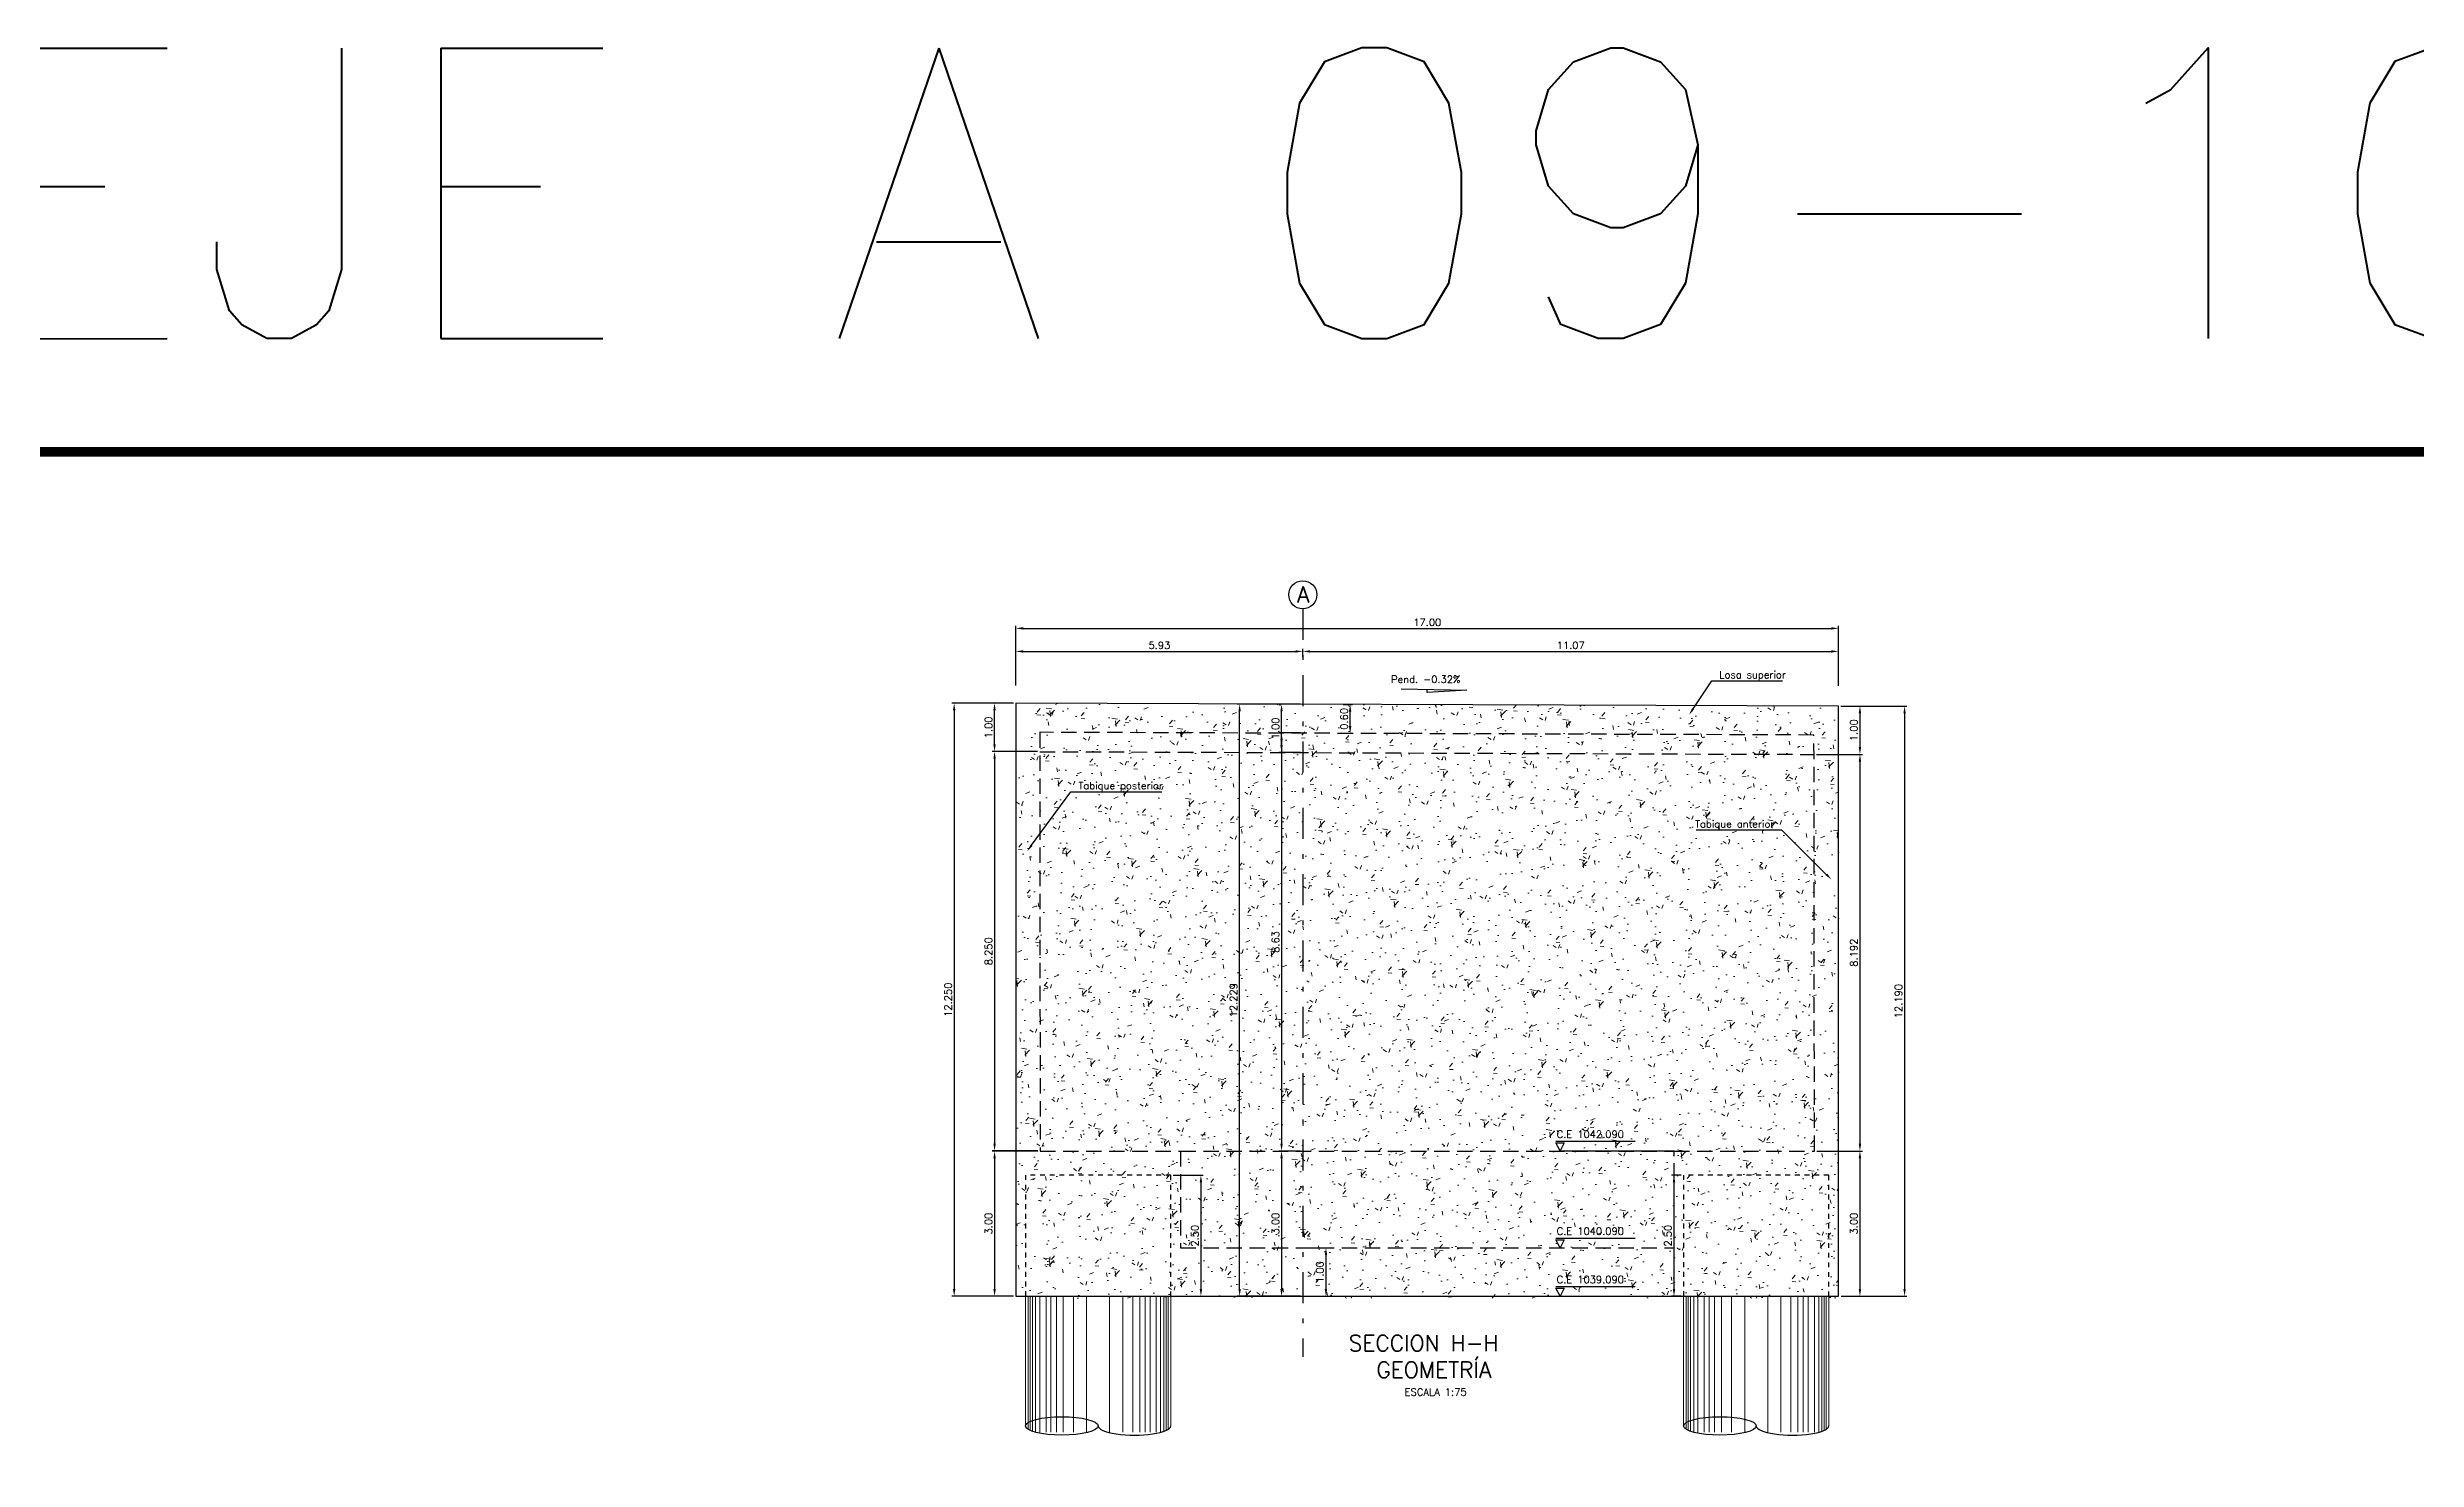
# Model space of a CAD drawing. Header units: metres. Extents: x 1080427 to 1081241, y 976768 to 977288.
# Drawn here: x 1080729.92 to 1080778.87, y 977132.42 to 977161.59 of the extents above; entities that cross this region are included whole.
import ezdxf
from ezdxf import colors
from ezdxf.entities.mleader import LeaderData, LeaderLine
from ezdxf.math import Vec2, Vec3

# ---------------------------------------------------------------- set-up
doc = ezdxf.new("R2010")
doc.units = ezdxf.units.M
doc.header["$LTSCALE"] = 25.4
doc.linetypes.add('DASHDOT', pattern=[1, 0.5, -0.25, 0, -0.25])
doc.linetypes.add('HIDDEN', pattern=[0.375, 0.25, -0.125])
for name, color, linetype in [('CIRCULOCONTRAP', 130, 'Continuous'), ('CONTRAPESO', 3, 'Continuous'), ('COT', 1, 'Continuous'), ('DIMCONTRAPESO', 1, 'Continuous'), ('ESC_4PL', 7, 'Continuous'), ('PROY', 9, 'HIDDEN'), ('PROYECC', 251, 'HIDDEN'), ('R175COTR', 7, 'Continuous'), ('REGL175', 7, 'Continuous')]:
    doc.layers.add(name, color=color, linetype=linetype)
for name, color, linetype, lineweight in [('COTA', 1, 'Continuous', 30), ('COTACIM', 20, 'Continuous', 5), ('EJECONTRAPESO', 41, 'DASHDOT', 30), ('OTROS', 8, 'Continuous', 5), ('SOLIDOREFCONT', 254, 'Continuous', 5)]:
    doc.layers.add(name, color=color, linetype=linetype, lineweight=lineweight)
doc.styles.add('romans', font='romans.shx')
doc.dimstyles.new('Copy 75', dxfattribs={"dimtxt": 0.15, "dimasz": 0.15, "dimexe": 0.05, "dimexo": 0.05, "dimgap": 0.05, "dimtad": 1, "dimzin": 0, "dimdsep": 46, "dimtxsty": 'romans', "dimcen": 0.002, "dimclrd": 1, "dimclre": 1, "dimclrt": 3, "dimadec": 4, "dimazin": 0, "dimtfac": 1, "dimtofl": 0, "dimtmove": 1, "dimatfit": 3, "dimfxl": 1, "dimtolj": 1, "dimtzin": 0, "dimarcsym": 1})

# ---------------------------------------------------------------- blocks, each defined once
blk = doc.blocks.new('*D862')
at = {"layer": 'COTA', "color": 1, "lineweight": -2, "transparency": 16777216}
for p, q in [((1080749.928828674, 977148.407897604), (1080749.928828674, 977149.6389524683)), ((1080750.078828674, 977149.5889524682), (1080766.778428364, 977149.5889524682)), ((1080766.928428364, 977148.4038976729), (1080766.928428364, 977149.6389524683))]:
    blk.add_line(p, q, dxfattribs=at)
at = {"layer": 'COTA', "color": 1, "transparency": 16777216}
for points in [[(1080750.078828674, 977149.6139524683), (1080750.078828674, 977149.5639524682), (1080749.928828674, 977149.5889524682)], [(1080766.778428364, 977149.6139524683), (1080766.778428364, 977149.5639524682), (1080766.928428364, 977149.5889524682)]]:
    blk.add_solid(points, dxfattribs=at)
at = {"layer": 'Defpoints', "color": 0, "transparency": 16777216}
for p in [(1080766.928428364, 977149.5889524682), (1080749.928828674, 977148.357897604), (1080766.928428364, 977148.3538976728)]:
    blk.add_point(p, dxfattribs=at)
at = {"layer": 'COTA', "color": 3, "transparency": 16777216, "insert": (1080758.428628519, 977149.7139524682), "char_height": 0.15, "attachment_point": 5, "style": 'romans'}
blk.add_mtext('\\A1;17.00', dxfattribs=at)
blk = doc.blocks.new('*D863')
at = {"layer": 'Defpoints', "color": 0, "transparency": 16777216}
for p in [(1080755.858785185, 977149.1129595713), (1080755.858785185, 977148.9543728343), (1080749.928869462, 977148.3578976728)]:
    blk.add_point(p, dxfattribs=at)
at = {"layer": 'DIMCONTRAPESO', "color": 1, "lineweight": -2, "transparency": 16777216}
for p, q in [((1080749.928869462, 977148.4078976728), (1080749.928869462, 977149.1629595713)), ((1080750.078869462, 977149.1129595713), (1080755.708785185, 977149.1129595713)), ((1080755.858785185, 977149.0043728343), (1080755.858785185, 977149.1629595713))]:
    blk.add_line(p, q, dxfattribs=at)
at = {"layer": 'DIMCONTRAPESO', "color": 1, "transparency": 16777216}
for points in [[(1080750.078869462, 977149.1379595713), (1080750.078869462, 977149.0879595713), (1080749.928869462, 977149.1129595713)], [(1080755.708785185, 977149.1379595713), (1080755.708785185, 977149.0879595713), (1080755.858785185, 977149.1129595713)]]:
    blk.add_solid(points, dxfattribs=at)
at = {"layer": 'DIMCONTRAPESO', "color": 3, "transparency": 16777216, "insert": (1080752.893827323, 977149.2379595713), "char_height": 0.15, "attachment_point": 5, "style": 'romans'}
blk.add_mtext('\\A1;5.93', dxfattribs=at)
blk = doc.blocks.new('*D864')
at = {"layer": 'Defpoints', "color": 0, "transparency": 16777216}
for p in [(1080755.858785185, 977148.9543728343), (1080766.928428364, 977149.1129595713), (1080766.928428364, 977148.3538976728)]:
    blk.add_point(p, dxfattribs=at)
at = {"layer": 'DIMCONTRAPESO', "color": 1, "lineweight": -2, "transparency": 16777216}
for p, q in [((1080755.858785185, 977149.0043728343), (1080755.858785185, 977149.1629595713)), ((1080756.008785185, 977149.1129595713), (1080766.778428364, 977149.1129595713)), ((1080766.928428364, 977148.4038976729), (1080766.928428364, 977149.1629595713))]:
    blk.add_line(p, q, dxfattribs=at)
at = {"layer": 'DIMCONTRAPESO', "color": 1, "transparency": 16777216}
for points in [[(1080756.008785185, 977149.1379595713), (1080756.008785185, 977149.0879595713), (1080755.858785185, 977149.1129595713)], [(1080766.778428364, 977149.1379595713), (1080766.778428364, 977149.0879595713), (1080766.928428364, 977149.1129595713)]]:
    blk.add_solid(points, dxfattribs=at)
at = {"layer": 'DIMCONTRAPESO', "color": 3, "transparency": 16777216, "insert": (1080761.393606774, 977149.2379595713), "char_height": 0.15, "attachment_point": 5, "style": 'romans'}
blk.add_mtext('\\A1;11.07', dxfattribs=at)
blk = doc.blocks.new('*D866')
at = {"layer": 'COTA', "color": 1, "lineweight": -2, "transparency": 16777216}
for p, q in [((1080750.377855324, 977147.0446328392), (1080749.437925849, 977147.0446328392)), ((1080749.487925849, 977146.8946328391), (1080749.487925849, 977138.9447910417)), ((1080750.37892829, 977138.7947910416), (1080749.437925849, 977138.7947910416))]:
    blk.add_line(p, q, dxfattribs=at)
at = {"layer": 'COTA', "color": 1, "transparency": 16777216}
for points in [[(1080749.462925849, 977146.8946328391), (1080749.512925849, 977146.8946328391), (1080749.487925849, 977147.0446328392)], [(1080749.462925849, 977138.9447910417), (1080749.512925849, 977138.9447910417), (1080749.487925849, 977138.7947910416)]]:
    blk.add_solid(points, dxfattribs=at)
at = {"layer": 'Defpoints', "color": 0, "transparency": 16777216}
for p in [(1080750.427855324, 977147.0446328392), (1080749.487925849, 977138.7947910416), (1080750.42892829, 977138.7947910416)]:
    blk.add_point(p, dxfattribs=at)
at = {"layer": 'COTA', "color": 3, "transparency": 16777216, "insert": (1080749.362925849, 977142.9197119406), "char_height": 0.15, "attachment_point": 5, "rotation": 90, "style": 'romans'}
blk.add_mtext('\\A1;8.250', dxfattribs=at)
blk = doc.blocks.new('*D867')
at = {"layer": 'COTA', "color": 1, "lineweight": -2, "transparency": 16777216}
for p, q in [((1080749.877855324, 977148.0437910788), (1080749.436852883, 977148.0437910788)), ((1080749.486852883, 977147.1946328392), (1080749.486852883, 977147.8937910788)), ((1080750.377855324, 977147.0446328392), (1080749.436852883, 977147.0446328392))]:
    blk.add_line(p, q, dxfattribs=at)
at = {"layer": 'COTA', "color": 1, "transparency": 16777216}
for points in [[(1080749.461852883, 977147.8937910788), (1080749.511852883, 977147.8937910788), (1080749.486852883, 977148.0437910788)], [(1080749.461852883, 977147.1946328392), (1080749.511852883, 977147.1946328392), (1080749.486852883, 977147.0446328392)]]:
    blk.add_solid(points, dxfattribs=at)
at = {"layer": 'Defpoints', "color": 0, "transparency": 16777216}
for p in [(1080749.486852883, 977148.0437910788), (1080749.927855324, 977148.0437910788), (1080750.427855324, 977147.0446328392)]:
    blk.add_point(p, dxfattribs=at)
at = {"layer": 'COTA', "color": 3, "transparency": 16777216, "insert": (1080749.361852883, 977147.5442119591), "char_height": 0.15, "attachment_point": 5, "rotation": 90, "style": 'romans'}
blk.add_mtext('\\A1;1.00', dxfattribs=at)
blk = doc.blocks.new('*D868')
at = {"layer": 'COTA', "color": 1, "lineweight": -2, "transparency": 16777216}
for p, q in [((1080749.877145245, 977148.043793585), (1080748.603096269, 977148.043793585)), ((1080748.653096269, 977147.893793585), (1080748.653096269, 977135.9437910417)), ((1080749.87892829, 977135.7937910417), (1080748.603096269, 977135.7937910417))]:
    blk.add_line(p, q, dxfattribs=at)
at = {"layer": 'COTA', "color": 1, "transparency": 16777216}
for points in [[(1080748.628096269, 977147.893793585), (1080748.678096269, 977147.893793585), (1080748.653096269, 977148.043793585)], [(1080748.628096269, 977135.9437910417), (1080748.678096269, 977135.9437910417), (1080748.653096269, 977135.7937910417)]]:
    blk.add_solid(points, dxfattribs=at)
at = {"layer": 'Defpoints', "color": 0, "transparency": 16777216}
for p in [(1080749.927145245, 977148.043793585), (1080748.653096269, 977135.7937910417), (1080749.92892829, 977135.7937910417)]:
    blk.add_point(p, dxfattribs=at)
at = {"layer": 'COTA', "color": 3, "transparency": 16777216, "insert": (1080748.528096269, 977141.9187923135), "char_height": 0.15, "attachment_point": 5, "rotation": 90, "style": 'romans'}
blk.add_mtext('\\A1;12.250', dxfattribs=at)
blk = doc.blocks.new('*D865')
at = {"layer": 'COTA', "color": 1, "lineweight": -2, "transparency": 16777216}
for p, q in [((1080750.37892829, 977138.7937910416), (1080749.437910673, 977138.7937910416)), ((1080749.487910673, 977138.6437910416), (1080749.487910673, 977135.9437910417)), ((1080749.87892829, 977135.7937910417), (1080749.437910673, 977135.7937910417))]:
    blk.add_line(p, q, dxfattribs=at)
at = {"layer": 'COTA', "color": 1, "transparency": 16777216}
for points in [[(1080749.462910674, 977138.6437910416), (1080749.512910673, 977138.6437910416), (1080749.487910673, 977138.7937910416)], [(1080749.462910674, 977135.9437910417), (1080749.512910673, 977135.9437910417), (1080749.487910673, 977135.7937910417)]]:
    blk.add_solid(points, dxfattribs=at)
at = {"layer": 'Defpoints', "color": 0, "transparency": 16777216}
for p in [(1080750.42892829, 977138.7937910416), (1080749.487910673, 977135.7937910417), (1080749.92892829, 977135.7937910417)]:
    blk.add_point(p, dxfattribs=at)
at = {"layer": 'COTA', "color": 3, "transparency": 16777216, "insert": (1080749.362910673, 977137.2937910418), "char_height": 0.15, "attachment_point": 5, "rotation": 90, "style": 'romans'}
blk.add_mtext('\\A1;3.00', dxfattribs=at)
blk = doc.blocks.new('*D874')
at = {"layer": 'COTA', "color": 1, "lineweight": -2, "transparency": 16777216}
for p, q in [((1080766.976950715, 977147.9837906777), (1080767.419430804, 977147.9837906777)), ((1080767.369430804, 977147.8337906777), (1080767.369430804, 977147.1355768864)), ((1080766.46988037, 977146.9855768863), (1080767.419430804, 977146.9855768863))]:
    blk.add_line(p, q, dxfattribs=at)
at = {"layer": 'COTA', "color": 1, "transparency": 16777216}
for points in [[(1080767.344430804, 977147.8337906777), (1080767.394430804, 977147.8337906777), (1080767.369430804, 977147.9837906777)], [(1080767.344430804, 977147.1355768864), (1080767.394430804, 977147.1355768864), (1080767.369430804, 977146.9855768863)]]:
    blk.add_solid(points, dxfattribs=at)
at = {"layer": 'Defpoints', "color": 0, "transparency": 16777216}
for p in [(1080766.926950715, 977147.9837906777), (1080766.41988037, 977146.9855768863), (1080767.369430804, 977146.9855768863)]:
    blk.add_point(p, dxfattribs=at)
at = {"layer": 'COTA', "color": 3, "transparency": 16777216, "insert": (1080767.244430804, 977147.4846837822), "char_height": 0.15, "attachment_point": 5, "rotation": 90, "style": 'romans'}
blk.add_mtext('\\A1;1.00', dxfattribs=at)
blk = doc.blocks.new('*D875')
at = {"layer": 'COTA', "color": 1, "lineweight": -2, "transparency": 16777216}
for p, q in [((1080766.979165086, 977147.9837906777), (1080768.34146624, 977147.9837906777)), ((1080768.29146624, 977147.8337906777), (1080768.29146624, 977135.9437910417)), ((1080766.978741617, 977135.7937910417), (1080768.34146624, 977135.7937910417))]:
    blk.add_line(p, q, dxfattribs=at)
at = {"layer": 'COTA', "color": 1, "transparency": 16777216}
for points in [[(1080768.26646624, 977147.8337906777), (1080768.31646624, 977147.8337906777), (1080768.29146624, 977147.9837906777)], [(1080768.26646624, 977135.9437910417), (1080768.31646624, 977135.9437910417), (1080768.29146624, 977135.7937910417)]]:
    blk.add_solid(points, dxfattribs=at)
at = {"layer": 'Defpoints', "color": 0, "transparency": 16777216}
for p in [(1080766.929165086, 977147.9837906777), (1080766.928741617, 977135.7937910417), (1080768.29146624, 977135.7937910417)]:
    blk.add_point(p, dxfattribs=at)
at = {"layer": 'COTA', "color": 3, "transparency": 16777216, "insert": (1080768.16646624, 977141.8887908598), "char_height": 0.15, "attachment_point": 5, "rotation": 90, "style": 'romans'}
blk.add_mtext('\\A1;12.190', dxfattribs=at)
blk = doc.blocks.new('*D876')
at = {"layer": 'COTA', "color": 1, "lineweight": -2, "transparency": 16777216}
for p, q in [((1080755.809072919, 977148.022857884), (1080754.501609922, 977148.022857884)), ((1080754.551609922, 977135.9437910417), (1080754.551609922, 977147.8728578839)), ((1080755.808844013, 977135.7937910417), (1080754.501609922, 977135.7937910417))]:
    blk.add_line(p, q, dxfattribs=at)
at = {"layer": 'COTA', "color": 1, "transparency": 16777216}
for points in [[(1080754.526609922, 977147.8728578839), (1080754.576609922, 977147.8728578839), (1080754.551609922, 977148.022857884)], [(1080754.526609922, 977135.9437910417), (1080754.576609922, 977135.9437910417), (1080754.551609922, 977135.7937910417)]]:
    blk.add_solid(points, dxfattribs=at)
at = {"layer": 'Defpoints', "color": 0, "transparency": 16777216}
for p in [(1080754.551609922, 977148.022857884), (1080755.859072919, 977148.022857884), (1080755.858844013, 977135.7937910417)]:
    blk.add_point(p, dxfattribs=at)
at = {"layer": 'COTA', "color": 3, "transparency": 16777216, "insert": (1080754.426609922, 977141.908324463), "char_height": 0.15, "attachment_point": 5, "rotation": 90, "style": 'romans'}
blk.add_mtext('\\A1;12.229', dxfattribs=at)
blk = doc.blocks.new('*D869')
at = {"layer": 'COTA', "color": 1, "lineweight": -2, "transparency": 16777216}
for p, q in [((1080766.46988037, 977146.9855768863), (1080767.419430805, 977146.9855768863)), ((1080767.369430805, 977146.8355768863), (1080767.369430805, 977138.9437910417)), ((1080766.47892829, 977138.7937910417), (1080767.419430805, 977138.7937910417))]:
    blk.add_line(p, q, dxfattribs=at)
at = {"layer": 'COTA', "color": 1, "transparency": 16777216}
for points in [[(1080767.344430805, 977146.8355768863), (1080767.394430805, 977146.8355768863), (1080767.369430805, 977146.9855768863)], [(1080767.344430805, 977138.9437910417), (1080767.394430805, 977138.9437910417), (1080767.369430805, 977138.7937910417)]]:
    blk.add_solid(points, dxfattribs=at)
at = {"layer": 'Defpoints', "color": 0, "transparency": 16777216}
for p in [(1080766.41988037, 977146.9855768863), (1080766.42892829, 977138.7937910417), (1080767.369430805, 977138.7937910417)]:
    blk.add_point(p, dxfattribs=at)
at = {"layer": 'COTA', "color": 3, "transparency": 16777216, "insert": (1080767.244430804, 977142.8896839641), "char_height": 0.15, "attachment_point": 5, "rotation": 90, "style": 'romans'}
blk.add_mtext('\\A1;8.192', dxfattribs=at)
blk = doc.blocks.new('*D870')
at = {"layer": 'COTA', "color": 1, "lineweight": -2, "transparency": 16777216}
for p, q in [((1080766.47892829, 977138.7937910417), (1080767.419430805, 977138.7937910417)), ((1080767.369430805, 977138.6437910417), (1080767.369430805, 977135.9437910417)), ((1080766.978487192, 977135.7937910417), (1080767.419430805, 977135.7937910417))]:
    blk.add_line(p, q, dxfattribs=at)
at = {"layer": 'COTA', "color": 1, "transparency": 16777216}
for points in [[(1080767.344430805, 977138.6437910417), (1080767.394430805, 977138.6437910417), (1080767.369430805, 977138.7937910417)], [(1080767.344430805, 977135.9437910417), (1080767.394430805, 977135.9437910417), (1080767.369430805, 977135.7937910417)]]:
    blk.add_solid(points, dxfattribs=at)
at = {"layer": 'Defpoints', "color": 0, "transparency": 16777216}
for p in [(1080766.42892829, 977138.7937910417), (1080766.928487192, 977135.7937910417), (1080767.369430805, 977135.7937910417)]:
    blk.add_point(p, dxfattribs=at)
at = {"layer": 'COTA', "color": 3, "transparency": 16777216, "insert": (1080767.244430804, 977137.2937910418), "char_height": 0.15, "attachment_point": 5, "rotation": 90, "style": 'romans'}
blk.add_mtext('\\A1;3.00', dxfattribs=at)
blk = doc.blocks.new('*D871')
at = {"layer": 'COTA', "color": 1, "lineweight": -2, "transparency": 16777216}
for p, q in [((1080755.809283742, 977147.4286294802), (1080755.367841573, 977147.4286294802)), ((1080755.417841573, 977147.2786294802), (1080755.417841573, 977138.9437910417)), ((1080755.808844013, 977138.7937910417), (1080755.367841573, 977138.7937910417))]:
    blk.add_line(p, q, dxfattribs=at)
at = {"layer": 'COTA', "color": 1, "transparency": 16777216}
for points in [[(1080755.392841573, 977147.2786294802), (1080755.442841572, 977147.2786294802), (1080755.417841573, 977147.4286294802)], [(1080755.392841573, 977138.9437910417), (1080755.442841572, 977138.9437910417), (1080755.417841573, 977138.7937910417)]]:
    blk.add_solid(points, dxfattribs=at)
at = {"layer": 'Defpoints', "color": 0, "transparency": 16777216}
for p in [(1080755.859283742, 977147.4286294802), (1080755.417841573, 977138.7937910417), (1080755.858844013, 977138.7937910417)]:
    blk.add_point(p, dxfattribs=at)
at = {"layer": 'COTA', "color": 3, "transparency": 16777216, "insert": (1080755.292841572, 977143.1112102611), "char_height": 0.15, "attachment_point": 5, "rotation": 90, "style": 'romans'}
blk.add_mtext('\\A1;8.63', dxfattribs=at)
blk = doc.blocks.new('*D872')
at = {"layer": 'COTA', "color": 1, "lineweight": -2, "transparency": 16777216}
for p, q in [((1080755.808844012, 977148.022857884), (1080755.367841572, 977148.022857884)), ((1080755.417841572, 977147.1728568176), (1080755.417841572, 977147.8728578839)), ((1080755.809054835, 977147.0228568176), (1080755.367841572, 977147.0228568176))]:
    blk.add_line(p, q, dxfattribs=at)
at = {"layer": 'COTA', "color": 1, "transparency": 16777216}
for points in [[(1080755.392841572, 977147.8728578839), (1080755.442841572, 977147.8728578839), (1080755.417841572, 977148.022857884)], [(1080755.392841572, 977147.1728568176), (1080755.442841572, 977147.1728568176), (1080755.417841572, 977147.0228568176)]]:
    blk.add_solid(points, dxfattribs=at)
at = {"layer": 'Defpoints', "color": 0, "transparency": 16777216}
for p in [(1080755.417841572, 977148.022857884), (1080755.858844012, 977148.022857884), (1080755.859054835, 977147.0228568176)]:
    blk.add_point(p, dxfattribs=at)
at = {"layer": 'COTA', "color": 3, "transparency": 16777216, "insert": (1080755.292841572, 977147.5228573509), "char_height": 0.15, "attachment_point": 5, "rotation": 90, "style": 'romans'}
blk.add_mtext('\\A1;1.00', dxfattribs=at)
blk = doc.blocks.new('*D873')
at = {"layer": 'COTA', "color": 1, "lineweight": -2, "transparency": 16777216}
for p, q in [((1080755.808844013, 977138.7937910417), (1080755.367826397, 977138.7937910417)), ((1080755.417826397, 977138.6437910417), (1080755.417826397, 977135.9437910417)), ((1080755.808844013, 977135.7937910417), (1080755.367826397, 977135.7937910417))]:
    blk.add_line(p, q, dxfattribs=at)
at = {"layer": 'COTA', "color": 1, "transparency": 16777216}
for points in [[(1080755.392826397, 977138.6437910417), (1080755.442826397, 977138.6437910417), (1080755.417826397, 977138.7937910417)], [(1080755.392826397, 977135.9437910417), (1080755.442826397, 977135.9437910417), (1080755.417826397, 977135.7937910417)]]:
    blk.add_solid(points, dxfattribs=at)
at = {"layer": 'Defpoints', "color": 0, "transparency": 16777216}
for p in [(1080755.858844013, 977138.7937910417), (1080755.417826397, 977135.7937910417), (1080755.858844013, 977135.7937910417)]:
    blk.add_point(p, dxfattribs=at)
at = {"layer": 'COTA', "color": 3, "transparency": 16777216, "insert": (1080755.292826396, 977137.2937910418), "char_height": 0.15, "attachment_point": 5, "rotation": 90, "style": 'romans'}
blk.add_mtext('\\A1;3.00', dxfattribs=at)
blk = doc.blocks.new('*D877')
at = {"layer": 'COTA', "color": 1, "lineweight": -2, "transparency": 16777216}
for p, q in [((1080756.690602457, 977148.0195661994), (1080756.88481399, 977148.0195661994)), ((1080756.83481399, 977147.5690079627), (1080756.83481399, 977147.8695661994)), ((1080756.898580866, 977147.4190079627), (1080756.78481399, 977147.4190079627))]:
    blk.add_line(p, q, dxfattribs=at)
at = {"layer": 'COTA', "color": 1, "transparency": 16777216}
for points in [[(1080756.80981399, 977147.8695661994), (1080756.85981399, 977147.8695661994), (1080756.83481399, 977148.0195661994)], [(1080756.80981399, 977147.5690079627), (1080756.85981399, 977147.5690079627), (1080756.83481399, 977147.4190079627)]]:
    blk.add_solid(points, dxfattribs=at)
at = {"layer": 'Defpoints', "color": 0, "transparency": 16777216}
for p in [(1080756.640602457, 977148.0195661994, 308.056640625), (1080756.83481399, 977148.0195661994), (1080756.948580866, 977147.4190079627, 308.056640625)]:
    blk.add_point(p, dxfattribs=at)
at = {"layer": 'COTA', "color": 3, "transparency": 16777216, "insert": (1080756.70981399, 977147.7192870812), "char_height": 0.15, "attachment_point": 5, "rotation": 90, "style": 'romans'}
blk.add_mtext('\\A1;0.60', dxfattribs=at)
blk = doc.blocks.new('*D878')
at = {"layer": 'COTA', "color": 1, "lineweight": -2, "transparency": 16777216}
for p, q in [((1080755.908844013, 977136.7937249866), (1080756.385208024, 977136.7937249866)), ((1080756.335208024, 977136.6437249866), (1080756.335208024, 977135.9437910417)), ((1080755.908844013, 977135.7937910417), (1080756.385208024, 977135.7937910417))]:
    blk.add_line(p, q, dxfattribs=at)
at = {"layer": 'COTA', "color": 1, "transparency": 16777216}
for points in [[(1080756.310208024, 977136.6437249866), (1080756.360208024, 977136.6437249866), (1080756.335208024, 977136.7937249866)], [(1080756.310208024, 977135.9437910417), (1080756.360208024, 977135.9437910417), (1080756.335208024, 977135.7937910417)]]:
    blk.add_solid(points, dxfattribs=at)
at = {"layer": 'Defpoints', "color": 0, "transparency": 16777216}
for p in [(1080755.858844013, 977136.7937249866, 308.056640625), (1080755.858844013, 977135.7937910417, 308.056640625), (1080756.335208024, 977135.7937910417)]:
    blk.add_point(p, dxfattribs=at)
at = {"layer": 'COTA', "color": 3, "transparency": 16777216, "insert": (1080756.210208024, 977136.2937580143), "char_height": 0.15, "attachment_point": 5, "rotation": 90, "style": 'romans'}
blk.add_mtext('\\A1;1.00', dxfattribs=at)
blk = doc.blocks.new('*D1064')
at = {"layer": 'COTA', "color": 1, "lineweight": -2, "transparency": 16777216}
for p, q in [((1080753.1776623, 977138.2958219557), (1080753.801364055, 977138.2958219557)), ((1080753.751364055, 977138.1458219556), (1080753.751364055, 977135.9437910417)), ((1080753.1776623, 977135.7937910417), (1080753.801364055, 977135.7937910417))]:
    blk.add_line(p, q, dxfattribs=at)
at = {"layer": 'COTA', "color": 1, "transparency": 16777216}
for points in [[(1080753.726364055, 977138.1458219556), (1080753.776364055, 977138.1458219556), (1080753.751364055, 977138.2958219557)], [(1080753.726364055, 977135.9437910417), (1080753.776364055, 977135.9437910417), (1080753.751364055, 977135.7937910417)]]:
    blk.add_solid(points, dxfattribs=at)
at = {"layer": 'Defpoints', "color": 0, "transparency": 16777216}
for p in [(1080753.1276623, 977138.2958219557, 308.056640625), (1080753.1276623, 977135.7937910417, 308.056640625), (1080753.751364055, 977135.7937910417)]:
    blk.add_point(p, dxfattribs=at)
at = {"layer": 'COTA', "color": 3, "transparency": 16777216, "insert": (1080753.626364054, 977137.0448064988), "char_height": 0.15, "attachment_point": 5, "rotation": 90, "style": 'romans'}
blk.add_mtext('\\A1;2.50', dxfattribs=at)
blk = doc.blocks.new('*D1065')
at = {"layer": 'COTA', "color": 1, "lineweight": -2, "transparency": 16777216}
for p, q in [((1080763.675450181, 977138.2958219557), (1080763.477141526, 977138.2958219557)), ((1080763.527141526, 977135.9437910417), (1080763.527141526, 977138.1458219556)), ((1080763.675450181, 977135.7937910417), (1080763.477141526, 977135.7937910417))]:
    blk.add_line(p, q, dxfattribs=at)
at = {"layer": 'COTA', "color": 1, "transparency": 16777216}
for points in [[(1080763.502141526, 977138.1458219556), (1080763.552141526, 977138.1458219556), (1080763.527141526, 977138.2958219557)], [(1080763.502141526, 977135.9437910417), (1080763.552141526, 977135.9437910417), (1080763.527141526, 977135.7937910417)]]:
    blk.add_solid(points, dxfattribs=at)
at = {"layer": 'Defpoints', "color": 0, "transparency": 16777216}
for p in [(1080763.527141526, 977138.2958219557), (1080763.725450181, 977138.2958219557, 308.056640625), (1080763.725450181, 977135.7937910417, 308.056640625)]:
    blk.add_point(p, dxfattribs=at)
at = {"layer": 'COTA', "color": 3, "transparency": 16777216, "insert": (1080763.402141525, 977137.0448064988), "char_height": 0.15, "attachment_point": 5, "rotation": 90, "style": 'romans'}
blk.add_mtext('\\A1;2.50', dxfattribs=at)

msp = doc.modelspace()

# ---------------------------------------------------------------- hatches: boundary and pattern name
at = {"layer": 'SOLIDOREFCONT', "true_color": 0x5b5b5b, "transparency": 33554546}
h = msp.add_hatch(dxfattribs=at)
h.set_pattern_fill('AR-CONC', color=251, scale=0.005)
h.set_pattern_definition([(49.99999999999999, (93.70978549565189, 73.31645441311412), (0.91092334498002, -0.07969542769451543), [0.09525, -1.04775]), (355, (93.70978549565189, 73.31645441311412), (-0.1762171071248467, 0.9552842261951757), [0.0762, -0.83820292085]), (100.4514447, (93.78569553065189, 73.30981314561411), (0.7347062354517664, 0.8755887595609755), [0.080950044, -0.8904512229999999]), (46.18420000000002, (93.70978549565189, 73.57045441311412), (1.35539520446065, -0.2102116396636357), [0.1428749999999999, -1.571625]), (96.63555760999996, (93.82273499565189, 73.55293691311411), (1.187020670257515, 1.237130622988608), [0.1214251157, -1.3356780408]), (351.1841511700001, (93.70978549565189, 73.57045441311412), (1.187020670324885, 1.237130622927663), [0.11429983535, -1.2572986596]), (21, (93.83678549565188, 73.50695441311412), (0.7580719563456624, -0.5113259909354381), [0.09525, -1.04775]), (326.0000000000001, (93.83678549565188, 73.50695441311412), (0.3090101417382354, 0.9209398306115963), [0.0762, -0.8382]), (71.45144499999999, (93.89995815865188, 73.46434391361412), (1.067082096393581, 0.4096138444295262), [0.08095004400000001, -0.8904496879999999]), (37.50000000000001, (93.70978549565189, 73.31645441311412), (0.01544301625295908, 0.4227751943657655), [0, -0.82804, 0, -0.8509000000000001, 0, -0.8413750000000001]), (7.499999999999999, (93.70978549565189, 73.31645441311412), (0.3340983125515287, 0.5009028740905975), [0, -0.48514, 0, -0.80899, 0, -0.320675]), (327.5, (93.42657549565189, 73.31645441311412), (0.677952975834357, -0.02864371996336722), [0, -0.3175, 0, -0.9906, 0, -1.31445]), (317.5, (93.29957549565188, 73.31645441311412), (0.7406459069300902, 0.1271324551666652), [0, -0.41275, 0, -0.65786, 0, -0.93345])])
h.paths.add_polyline_path([(1080766.927730239, 977147.9863236608), (1080755.857658355, 977148.0228620686), (1080749.927145245, 977148.043793585), (1080749.928928289, 977135.7537937145), (1080766.928741616, 977135.7537937145)])

# ---------------------------------------------------------------- linework, layer by layer
at = {"layer": 'CIRCULOCONTRAP'}
msp.add_circle((1080755.856369627, 977150.2832212618, 308.056640625), 0.2896674196976395, dxfattribs=at)
at = {"layer": 'CONTRAPESO', "elevation": 308.056640625}
msp.add_lwpolyline([(1080766.926950715, 977147.9837934298), (1080749.927145245, 977148.043793585), (1080749.92892829, 977135.7937910417), (1080766.928741617, 977135.7937910417)], close=True, dxfattribs=at)
at = {"layer": 'COT'}
for centre in [(1080750.876880606, 977133.1158952841, 308.056640625), (1080764.475710746, 977133.1158952841, 308.056640625)]:
    msp.add_ellipse(centre, major_axis=(0.7502605647517244, 0), ratio=0.2543813295763042, dxfattribs=at)
for centre in [(1080752.377401736, 977133.1158952841, 308.056640625), (1080765.976231876, 977133.1158952841, 308.056640625)]:
    msp.add_ellipse(centre, major_axis=(0.7502605647517244, 0), ratio=0.2543813295763042, start_param=3.141592653589792, end_param=6.283185307179586, dxfattribs=at)
at = {"layer": 'COTA', "const_width": 0.2}
msp.add_lwpolyline([(1080619.797527145, 977153.2340773521), (1081240.811784207, 977153.2340773521), (1081240.811784207, 976870.9409858824), (1080619.797527145, 976870.9409858824)], close=True, dxfattribs=at)
at = {"layer": 'COTA', "elevation": 308.056640625}
msp.add_lwpolyline([(1080757.886546577, 977148.3385638053), (1080759.247936073, 977148.3112727867), (1080758.423369865, 977148.2630479155), (1080758.424667441, 977148.3277763954)], dxfattribs=at)
at = {"layer": 'COTA', "color": 2, "elevation": 308.056640625}
for points in [[(1080761.088676635, 977138.9939904241), (1080762.723458878, 977138.9939904241)], [(1080763.527328947, 977138.7937910417), (1080761.203500944, 977138.7937910417)], [(1080761.088676635, 977136.9939683622), (1080762.723458878, 977136.9939683622)], [(1080761.088676635, 977135.993968035), (1080762.723458878, 977135.993968035)]]:
    msp.add_lwpolyline(points, dxfattribs=at)
for points in [[(1080761.088676635, 977138.9627134065), (1080761.260775707, 977138.9627134065), (1080761.174726171, 977138.7953018447), (1080761.174726171, 977138.7953018447)], [(1080761.088676635, 977136.9626913447), (1080761.260775707, 977136.9626913447), (1080761.174726171, 977136.7952797828), (1080761.174726171, 977136.7952797828)], [(1080761.088676635, 977135.9626910174), (1080761.260775707, 977135.9626910174), (1080761.174726171, 977135.7952794556), (1080761.174726171, 977135.7952794556)]]:
    msp.add_lwpolyline(points, close=True, dxfattribs=at)
at = {"layer": 'EJECONTRAPESO', "ltscale": 0.05, "elevation": 308.056640625}
msp.add_lwpolyline([(1080755.858844012, 977149.989610131), (1080755.858844013, 977134.5400712992)], dxfattribs=at)
at = {"layer": 'OTROS'}
for p, q in [((1080750.182064812, 977135.7937910417, 308.056640625), (1080750.182064812, 977133.0438824239, 308.056640625)), ((1080750.220299963, 977135.7937910417, 308.056640625), (1080750.220299963, 977133.0235405291, 308.056640625)), ((1080750.271280146, 977135.7937910417, 308.056640625), (1080750.271280146, 977133.0032314041, 308.056640625)), ((1080750.335005416, 977135.7937910417, 308.056640625), (1080750.335005416, 977132.983506381, 308.056640625)), ((1080750.42422075, 977135.7937910417, 308.056640625), (1080750.42422075, 977132.983506381, 308.056640625)), ((1080750.551671263, 977135.7937910417, 308.056640625), (1080750.551671263, 977132.983506381, 308.056640625)), ((1080750.653631656, 977135.7937910417, 308.056640625), (1080750.653631656, 977132.983506381, 308.056640625)), ((1080750.768337109, 977135.7937910417, 308.056640625), (1080750.768337109, 977132.983506381, 308.056640625)), ((1080750.908532654, 977135.7937910417, 308.056640625), (1080750.908532654, 977132.983506381, 308.056640625)), ((1080751.115536499, 977135.7937910417, 308.056640625), (1080751.115536499, 977132.983506381, 308.056640625)), ((1080751.389243527, 977135.7937910417, 308.056640625), (1080751.389243527, 977132.983506381, 308.056640625)), ((1080751.865025767, 977135.7937910417, 308.056640625), (1080751.865025767, 977132.983506381, 308.056640625)), ((1080752.138732795, 977135.7937910417, 308.056640625), (1080752.138732795, 977132.983506381, 308.056640625)), ((1080752.34573664, 977135.7937910417, 308.056640625), (1080752.34573664, 977132.983506381, 308.056640625)), ((1080752.485932185, 977135.7937910417, 308.056640625), (1080752.485932185, 977132.983506381, 308.056640625)), ((1080752.600637638, 977135.7937910417, 308.056640625), (1080752.600637638, 977132.983506381, 308.056640625)), ((1080752.702598031, 977135.7937910417, 308.056640625), (1080752.702598031, 977132.983506381, 308.056640625)), ((1080752.830048544, 977135.7937910417, 308.056640625), (1080752.830048544, 977132.983506381, 308.056640625)), ((1080752.919263878, 977135.7937910417, 308.056640625), (1080752.919263878, 977132.983506381, 308.056640625)), ((1080752.982989148, 977135.7937910417, 308.056640625), (1080752.982989148, 977133.0032314041, 308.056640625)), ((1080753.033969331, 977135.7937910417, 308.056640625), (1080753.033969331, 977133.0235405291, 308.056640625)), ((1080753.072204482, 977135.7937910417, 308.056640625), (1080753.072204482, 977133.0438824239, 308.056640625)), ((1080763.780742038, 977135.7937910417, 308.056640625), (1080763.780742038, 977133.0438824239, 308.056640625)), ((1080763.818977189, 977135.7937910417, 308.056640625), (1080763.818977189, 977133.0235405291, 308.056640625)), ((1080763.869957372, 977135.7937910417, 308.056640625), (1080763.869957372, 977133.0032314041, 308.056640625)), ((1080763.933682642, 977135.7937910417, 308.056640625), (1080763.933682642, 977132.983506381, 308.056640625)), ((1080764.022897976, 977135.7937910417, 308.056640625), (1080764.022897976, 977132.983506381, 308.056640625)), ((1080764.150348489, 977135.7937910417, 308.056640625), (1080764.150348489, 977132.983506381, 308.056640625)), ((1080764.252308883, 977135.7937910417, 308.056640625), (1080764.252308883, 977132.983506381, 308.056640625)), ((1080764.367014335, 977135.7937910417, 308.056640625), (1080764.367014335, 977132.983506381, 308.056640625)), ((1080764.50720988, 977135.7937910417, 308.056640625), (1080764.50720988, 977132.983506381, 308.056640625)), ((1080764.714213725, 977135.7937910417, 308.056640625), (1080764.714213725, 977132.983506381, 308.056640625)), ((1080764.987920753, 977135.7937910417, 308.056640625), (1080764.987920753, 977132.983506381, 308.056640625)), ((1080765.463855907, 977135.7937910417, 308.056640625), (1080765.463855907, 977132.983506381, 308.056640625)), ((1080765.737562935, 977135.7937910417, 308.056640625), (1080765.737562935, 977132.983506381, 308.056640625)), ((1080765.94456678, 977135.7937910417, 308.056640625), (1080765.94456678, 977132.983506381, 308.056640625)), ((1080766.084762325, 977135.7937910417, 308.056640625), (1080766.084762325, 977132.983506381, 308.056640625)), ((1080766.199467778, 977135.7937910417, 308.056640625), (1080766.199467778, 977132.983506381, 308.056640625)), ((1080766.301428171, 977135.7937910417, 308.056640625), (1080766.301428171, 977132.983506381, 308.056640625)), ((1080766.428878684, 977135.7937910417, 308.056640625), (1080766.428878684, 977132.983506381, 308.056640625)), ((1080766.518094018, 977135.7937910417, 308.056640625), (1080766.518094018, 977132.983506381, 308.056640625)), ((1080766.581819288, 977135.7937910417, 308.056640625), (1080766.581819288, 977133.0032314041, 308.056640625)), ((1080766.632799471, 977135.7937910417, 308.056640625), (1080766.632799471, 977133.0235405291, 308.056640625)), ((1080766.671034622, 977135.7937910417, 308.056640625), (1080766.671034622, 977133.0438824239, 308.056640625))]:
    msp.add_line(p, q, dxfattribs=at)
at = {"layer": 'OTROS', "elevation": 308.056640625}
for points in [[(1080750.126620041, 977133.1158952841), (1080750.126620041, 977135.7937910417), (1080753.1276623, 977135.7937910417), (1080753.1276623, 977133.1158952841)], [(1080763.725450181, 977133.1158952841), (1080763.725450181, 977135.7937910417), (1080766.72649244, 977135.7937910417), (1080766.72649244, 977133.1158952841)]]:
    msp.add_lwpolyline(points, dxfattribs=at)
at = {"layer": 'PROY', "color": 250, "ltscale": 0.05, "elevation": 308.056640625}
msp.add_lwpolyline([(1080763.527141526, 977136.793788441), (1080763.527141526, 977138.7937910417), (1080766.428948656, 977138.7937944685), (1080766.419439718, 977147.3855809331), (1080750.419819469, 977147.4420509733), (1080750.429295543, 977138.7938727307), (1080753.329719396, 977138.7937910417), (1080753.329719283, 977136.7937040584)], close=True, dxfattribs=at)
at = {"layer": 'PROY', "color": 252, "ltscale": 0.05, "elevation": 308.056640625}
for points in [[(1080750.420255748, 977147.042046942), (1080750.420255748, 977147.042046942), (1080766.41988037, 977146.9855768863), (1080766.41988037, 977146.9855768863)], [(1080753.329719396, 977138.7937910417), (1080763.527141526, 977138.7937910417)]]:
    msp.add_lwpolyline(points, dxfattribs=at)
at = {"layer": 'PROYECC', "color": 14, "ltscale": 0.01, "elevation": 308.056640625}
for points in [[(1080750.126620041, 977135.7937910417), (1080753.1276623, 977135.7937910417), (1080753.1276623, 977138.2958219557), (1080750.126620041, 977138.2958219557)], [(1080763.725450181, 977135.7937910417), (1080766.72649244, 977135.7937910417), (1080766.72649244, 977138.2958219557), (1080763.725450181, 977138.2958219557)]]:
    msp.add_lwpolyline(points, close=True, dxfattribs=at)

# ---------------------------------------------------------------- texts
at = {"layer": 'COTA', "color": 3, "insert": (1080759.114557485, 977148.611954362, 308.056640625), "char_height": 0.15, "attachment_point": 3, "rotation": 359.9979362755683, "style": 'romans'}
msp.add_mtext('Pend. -0.32%', dxfattribs=at)
at = {"layer": 'COTA', "color": 3, "char_height": 0.15, "attachment_point": 1, "style": 'romans'}
for s, insert in [('C.E 1042.090', (1080761.103650083, 977139.2145732638, 308.056640625)), ('C.E 1040.090', (1080761.103650083, 977137.2145512019, 308.056640625)), ('C.E 1039.090', (1080761.103650083, 977136.2145508747, 308.056640625))]:
    msp.add_mtext(s, dxfattribs=dict(at, insert=insert))
at = {"layer": 'ESC_4PL', "insert": (1080585.89631271, 977171.5513878097), "char_height": 6, "width": 322.6256756801455, "attachment_point": 1, "rotation": 0.009094568114063433, "style": 'romans'}
msp.add_mtext('\\pi86.064;\\PCONTRAPESO EJE A 09-10-11-12-13', dxfattribs=at)
at = {"layer": 'R175COTR', "insert": (1080755.738758541, 977150.4550630092, 616.11328125), "char_height": 0.33, "width": 0.4150010265334458, "attachment_point": 1, "rotation": 359.9999636900451, "style": 'romans'}
msp.add_mtext('{\\C0;A}', dxfattribs=at)
at = {"layer": 'REGL175', "insert": (1080750.595379057, 977134.9905253946, 308.056640625), "char_height": 0.33, "width": 14.49150362575892, "attachment_point": 1, "style": 'romans'}
msp.add_mtext('\\pi6.20945;{\\C0;SECCION H-H \\P\\pi6.78218;GEOMETRÍA\\P\\pi7.36717;\\H0.45455x;\\C3;ESCALA 1:75}', dxfattribs=at)

# ---------------------------------------------------------------- dimensions: what is measured, and where the dimension line sits
at = {"layer": 'COTA', "color": 4}
dim = msp.add_linear_dim(base=(1080766.928428364, 977149.5889524682, 308.056640625), p1=(1080749.928828674, 977148.357897604, 308.056640625), p2=(1080766.928428364, 977148.3538976728, 308.056640625), dimstyle='Copy 75', dxfattribs=at)
dim.commit()
dim.dimension.update_dxf_attribs({"geometry": '*D862', "text_midpoint": (1080758.428628519, 977149.7139524682, 308.056640625)})
at = {"layer": 'COTA', "color": 2}
for base, p1, p2, picture, middle in [((1080748.653096269, 977135.7937910417, 308.056640625), (1080749.927145245, 977148.043793585, 308.056640625), (1080749.92892829, 977135.7937910417, 308.056640625), '*D868', (1080748.528096269, 977141.9187923135, 308.056640625)), ((1080754.551609922, 977148.022857884, 308.056640625), (1080755.858844013, 977135.7937910417, 308.056640625), (1080755.859072919, 977148.022857884, 308.056640625), '*D876', (1080754.426609922, 977141.908324463, 308.056640625)), ((1080768.29146624, 977135.7937910417, 308.056640625), (1080766.929165086, 977147.9837906777, 308.056640625), (1080766.928741617, 977135.7937910417, 308.056640625), '*D875', (1080768.16646624, 977141.8887908598, 308.056640625)), ((1080749.487925849, 977138.7947910416, 308.056640625), (1080750.427855324, 977147.0446328392, 308.056640625), (1080750.42892829, 977138.7947910416, 308.056640625), '*D866', (1080749.362925849, 977142.9197119406, 308.056640625)), ((1080767.369430805, 977138.7937910417, 308.056640625), (1080766.41988037, 977146.9855768863, 308.056640625), (1080766.42892829, 977138.7937910417, 308.056640625), '*D869', (1080767.244430804, 977142.8896839641, 308.056640625))]:
    dim = msp.add_linear_dim(base=base, p1=p1, p2=p2, angle=90, dimstyle='Copy 75', override={"dimdec": 3}, dxfattribs=at)
    dim.commit()
    dim.dimension.update_dxf_attribs({"geometry": picture, "text_midpoint": middle})
at = {"layer": 'COTA'}
for base, p1, p2, picture, middle in [((1080749.486852883, 977148.0437910788, 308.056640625), (1080750.427855324, 977147.0446328392, 308.056640625), (1080749.927855324, 977148.0437910788, 308.056640625), '*D867', (1080749.361852883, 977147.5442119591, 308.056640625)), ((1080755.417841572, 977148.022857884, 308.056640625), (1080755.859054835, 977147.0228568176, 308.056640625), (1080755.858844012, 977148.022857884, 308.056640625), '*D872', (1080755.292841572, 977147.5228573509, 308.056640625)), ((1080767.369430804, 977146.9855768863, 308.056640625), (1080766.926950715, 977147.9837906777, 308.056640625), (1080766.41988037, 977146.9855768863, 308.056640625), '*D874', (1080767.244430804, 977147.4846837822, 308.056640625)), ((1080755.417841573, 977138.7937910417, 308.056640625), (1080755.859283742, 977147.4286294802, 308.056640625), (1080755.858844013, 977138.7937910417, 308.056640625), '*D871', (1080755.292841572, 977143.1112102611, 308.056640625)), ((1080749.487910673, 977135.7937910417, 308.056640625), (1080750.42892829, 977138.7937910416, 308.056640625), (1080749.92892829, 977135.7937910417, 308.056640625), '*D865', (1080749.362910673, 977137.2937910418, 308.056640625)), ((1080755.417826397, 977135.7937910417, 308.056640625), (1080755.858844013, 977138.7937910417, 308.056640625), (1080755.858844013, 977135.7937910417, 308.056640625), '*D873', (1080755.292826396, 977137.2937910418, 308.056640625)), ((1080767.369430805, 977135.7937910417, 308.056640625), (1080766.42892829, 977138.7937910417, 308.056640625), (1080766.928487192, 977135.7937910417, 308.056640625), '*D870', (1080767.244430804, 977137.2937910418, 308.056640625))]:
    dim = msp.add_linear_dim(base=base, p1=p1, p2=p2, angle=90, dimstyle='Copy 75', dxfattribs=at)
    dim.commit()
    dim.dimension.update_dxf_attribs({"geometry": picture, "text_midpoint": middle})
at = {"layer": 'COTA', "color": 2}
for base, p1, p2, picture, middle in [((1080756.83481399, 977148.0195661994), (1080756.948580866, 977147.4190079627, 308.056640625), (1080756.640602457, 977148.0195661994, 308.056640625), '*D877', (1080756.70981399, 977147.7192870812)), ((1080753.751364055, 977135.7937910417), (1080753.1276623, 977138.2958219557, 308.056640625), (1080753.1276623, 977135.7937910417, 308.056640625), '*D1064', (1080753.626364054, 977137.0448064988)), ((1080763.527141526, 977138.2958219557), (1080763.725450181, 977135.7937910417, 308.056640625), (1080763.725450181, 977138.2958219557, 308.056640625), '*D1065', (1080763.402141525, 977137.0448064988)), ((1080756.335208024, 977135.7937910417), (1080755.858844013, 977136.7937249866, 308.056640625), (1080755.858844013, 977135.7937910417, 308.056640625), '*D878', (1080756.210208024, 977136.2937580143))]:
    dim = msp.add_linear_dim(base=base, p1=p1, p2=p2, angle=90, dimstyle='Copy 75', dxfattribs=at)
    dim.commit()
    dim.dimension.update_dxf_attribs({"geometry": picture, "text_midpoint": middle})
at = {"layer": 'DIMCONTRAPESO'}
for base, p1, p2, picture, middle in [((1080755.858785185, 977149.1129595713, 308.056640625), (1080749.928869462, 977148.3578976728, 308.056640625), (1080755.858785185, 977148.9543728343, 308.056640625), '*D863', (1080752.893827323, 977149.2379595713, 308.056640625)), ((1080766.928428364, 977149.1129595713, 308.056640625), (1080755.858785185, 977148.9543728343, 308.056640625), (1080766.928428364, 977148.3538976728, 308.056640625), '*D864', (1080761.393606774, 977149.2379595713, 308.056640625))]:
    dim = msp.add_linear_dim(base=base, p1=p1, p2=p2, dimstyle='Copy 75', dxfattribs=at)
    dim.commit()
    dim.dimension.update_dxf_attribs({"geometry": picture, "text_midpoint": middle})

# ---------------------------------------------------------------- leaders
at = {"layer": 'COTACIM'}
ml = msp.add_multileader_mtext('Standard', dxfattribs=at)
ml.set_content('Losa superior', color=3, style='romans')
ml.set_leader_properties(color=256)
ml.build(insert=Vec2(0, 0))
ml.multileader.update_dxf_attribs({"text_left_attachment_type": 6, "text_right_attachment_type": 6, "dogleg_length": 0.1560199508385566, "arrow_head_size": 0.15})
ctx = ml.context
ctx.base_point, ctx.char_height, ctx.arrow_head_size, ctx.landing_gap_size, ctx.plane_origin = Vec3(1080764.463651233, 977148.5063391505, 308.056640625), 0.15, 0.15, 0, Vec3(1080768.335888118, 977147.028795545, 308.056640625)
ctx.left_attachment, ctx.right_attachment = 6, 6
notes = []
notes.append((ctx, [(0, (1, 1, 0), (1080764.307631282, 977148.5063391505, 308.056640625), (1, 0), 0.1560199508385566, [(0, [(1080763.838312528, 977147.8025393671, 308.056640625)], 0, [])])]))
ctx.mtext.insert, ctx.mtext.width, ctx.mtext.flow_direction = Vec3(1080764.463651233, 977148.7063391504, 308.056640625), 4.216741702286527, 5
ml = msp.add_multileader_mtext('Standard', dxfattribs=at)
ml.set_content('Tabique posterior', color=3, style='romans')
ml.set_leader_properties(color=256)
ml.build(insert=Vec2(0, 0))
ml.multileader.update_dxf_attribs({"text_left_attachment_type": 6, "text_right_attachment_type": 6, "dogleg_length": 0.1560199508385566, "arrow_head_size": 0.15})
ctx = ml.context
ctx.base_point, ctx.char_height, ctx.arrow_head_size, ctx.landing_gap_size, ctx.plane_origin = Vec3(1080751.218979473, 977146.2150764711), 0.15, 0.15, 0, Vec3(1080750.446263346, 977144.7108365456)
ctx.left_attachment, ctx.right_attachment = 6, 6
notes.append((ctx, [(0, (1, 1, 0), (1080751.062959522, 977146.2150764711), (1, 0), 0.1560199508385566, [(0, [(1080750.162737348, 977144.9869577175)], 0, [])])]))
ctx.mtext.insert, ctx.mtext.width, ctx.mtext.flow_direction = Vec3(1080751.218979473, 977146.415076471), 4.216741702286527, 5
ml = msp.add_multileader_mtext('Standard', dxfattribs=at)
ml.set_content('Tabique anterior', color=3, style='romans')
ml.set_leader_properties(color=256)
ml.build(insert=Vec2(0, 0))
ml.multileader.update_dxf_attribs({"text_left_attachment_type": 6, "text_right_attachment_type": 6, "dogleg_length": 0.1560199508385566, "arrow_head_size": 0.15})
ctx = ml.context
ctx.base_point, ctx.char_height, ctx.arrow_head_size, ctx.landing_gap_size, ctx.plane_origin = Vec3(1080763.75895614, 977145.4230330987), 0.15, 0.15, 0, Vec3(1080771.278323665, 977143.6285457148)
ctx.left_attachment, ctx.right_attachment, ctx.text_align_type = 6, 6, 2
notes.append((ctx, [(1, (1, 1, 0), (1080765.757833234, 977145.4230330987), (-1, 0), 0.1560199508385566, [(0, [(1080766.780748075, 977144.4022895369)], 0, [])])]))
ctx.mtext.insert, ctx.mtext.width, ctx.mtext.alignment, ctx.mtext.flow_direction = Vec3(1080765.601813283, 977145.6230330986), 4.216741702286527, 3, 5
for ctx, leaders in notes:
    for number, flags, end, landing, length, lines in leaders:
        leader = LeaderData()
        leader.index, (leader.has_last_leader_line, leader.has_dogleg_vector, leader.attachment_direction) = number, flags
        leader.last_leader_point, leader.dogleg_vector, leader.dogleg_length = Vec3(end), Vec3(landing), length
        for number, points, colour, breaks in lines:
            line = LeaderLine()
            line.index, line.vertices, line.color, line.breaks = number, Vec3.list(points), colors.encode_raw_color(colour), breaks
            leader.lines.append(line)
        ctx.leaders.append(leader)

doc.saveas('drawing.dxf')
